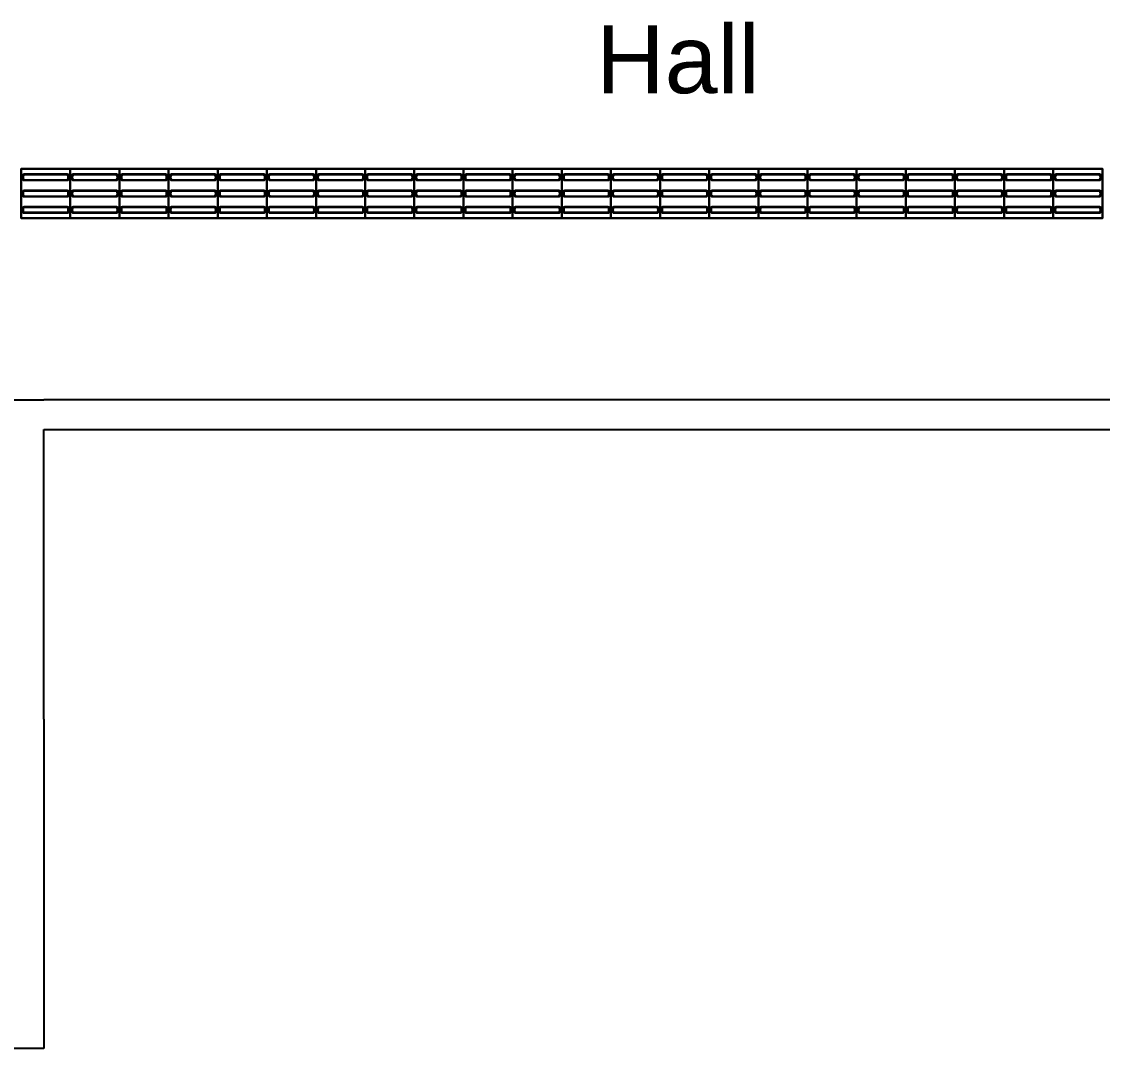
# Model space of a CAD drawing. Header units: millimetres. Extents: x 72331 to 137430, y 77189 to 139414.
# Drawn here: x 93615 to 99112, y 116994 to 122219 of the extents above; entities that cross this region are included whole.
import ezdxf

# ---------------------------------------------------------------- set-up
doc = ezdxf.new("R2010")
doc.units = ezdxf.units.MM
doc.header["$LTSCALE"] = 600
doc.layers.add('Piso Direcional', color=150, linetype='Continuous')
doc.styles.get("Standard").update_dxf_attribs({"font": 'arial.ttf'})

msp = doc.modelspace()

# ---------------------------------------------------------------- linework, layer by layer
for p, q in [((93577.3, 120293.5), (93727.3, 120293.5)), ((95237.3, 120293.5), (93727.3, 120293.5)), ((100877.3, 120293.5), (95237.3, 120293.5)), ((93727.3, 118668.5), (93727.3, 120143.5)), ((93727.3, 120143.5), (99237.3, 120143.5)), ((93727.3, 118668.5), (93727.3, 117143.5)), ((93727.3, 117143.5), (93727.3, 116993.5)), ((93727.3, 116993.5), (85007.3, 116993.5))]:
    msp.add_line(p, q)
for points in [[(93612.3, 121468.5), (93862.3, 121468.5), (93862.3, 121218.5), (93612.3, 121218.5)], [(93862.3, 121468.5), (94112.3, 121468.5), (94112.3, 121218.5), (93862.3, 121218.5)], [(94112.3, 121468.5), (94362.3, 121468.5), (94362.3, 121218.5), (94112.3, 121218.5)], [(94362.3, 121468.5), (94612.3, 121468.5), (94612.3, 121218.5), (94362.3, 121218.5)], [(94612.3, 121468.5), (94862.3, 121468.5), (94862.3, 121218.5), (94612.3, 121218.5)], [(94862.3, 121468.5), (95112.3, 121468.5), (95112.3, 121218.5), (94862.3, 121218.5)], [(95112.3, 121468.5), (95362.3, 121468.5), (95362.3, 121218.5), (95112.3, 121218.5)], [(95362.3, 121468.5), (95612.3, 121468.5), (95612.3, 121218.5), (95362.3, 121218.5)], [(95612.3, 121468.5), (95862.3, 121468.5), (95862.3, 121218.5), (95612.3, 121218.5)], [(95862.3, 121468.5), (96112.3, 121468.5), (96112.3, 121218.5), (95862.3, 121218.5)], [(96112.3, 121468.5), (96362.3, 121468.5), (96362.3, 121218.5), (96112.3, 121218.5)], [(96362.3, 121468.5), (96612.3, 121468.5), (96612.3, 121218.5), (96362.3, 121218.5)], [(96612.3, 121468.5), (96862.3, 121468.5), (96862.3, 121218.5), (96612.3, 121218.5)], [(96862.3, 121468.5), (97112.3, 121468.5), (97112.3, 121218.5), (96862.3, 121218.5)], [(97112.3, 121468.5), (97362.3, 121468.5), (97362.3, 121218.5), (97112.3, 121218.5)], [(97362.3, 121468.5), (97612.3, 121468.5), (97612.3, 121218.5), (97362.3, 121218.5)], [(97612.3, 121468.5), (97862.3, 121468.5), (97862.3, 121218.5), (97612.3, 121218.5)], [(97862.3, 121468.5), (98112.3, 121468.5), (98112.3, 121218.5), (97862.3, 121218.5)], [(98112.3, 121468.5), (98362.3, 121468.5), (98362.3, 121218.5), (98112.3, 121218.5)], [(98362.3, 121468.5), (98612.3, 121468.5), (98612.3, 121218.5), (98362.3, 121218.5)], [(98612.3, 121468.5), (98862.3, 121468.5), (98862.3, 121218.5), (98612.3, 121218.5)], [(98862.3, 121468.5), (99112.3, 121468.5), (99112.3, 121218.5), (98862.3, 121218.5)]]:
    msp.add_lwpolyline(points, close=True)
at = {"layer": 'Piso Direcional'}
for points in [[(93862.3, 121218.5), (93862.3, 121468.5), (93612.3, 121468.5), (93612.3, 121218.5), (93862.3, 121218.5), (93852.3, 121218.5)], [(94112.3, 121218.5), (94112.3, 121468.5), (93862.3, 121468.5), (93862.3, 121218.5), (94112.3, 121218.5), (94102.3, 121218.5)], [(94362.3, 121218.5), (94362.3, 121468.5), (94112.3, 121468.5), (94112.3, 121218.5), (94362.3, 121218.5), (94352.3, 121218.5)], [(94612.3, 121218.5), (94612.3, 121468.5), (94362.3, 121468.5), (94362.3, 121218.5), (94612.3, 121218.5), (94602.3, 121218.5)], [(94862.3, 121218.5), (94862.3, 121468.5), (94612.3, 121468.5), (94612.3, 121218.5), (94862.3, 121218.5), (94852.3, 121218.5)], [(95112.3, 121218.5), (95112.3, 121468.5), (94862.3, 121468.5), (94862.3, 121218.5), (95112.3, 121218.5), (95102.3, 121218.5)], [(95362.3, 121218.5), (95362.3, 121468.5), (95112.3, 121468.5), (95112.3, 121218.5), (95362.3, 121218.5), (95352.3, 121218.5)], [(95612.3, 121218.5), (95612.3, 121468.5), (95362.3, 121468.5), (95362.3, 121218.5), (95612.3, 121218.5), (95602.3, 121218.5)], [(95862.3, 121218.5), (95862.3, 121468.5), (95612.3, 121468.5), (95612.3, 121218.5), (95862.3, 121218.5), (95852.3, 121218.5)], [(96112.3, 121218.5), (96112.3, 121468.5), (95862.3, 121468.5), (95862.3, 121218.5), (96112.3, 121218.5), (96102.3, 121218.5)], [(96362.3, 121218.5), (96362.3, 121468.5), (96112.3, 121468.5), (96112.3, 121218.5), (96362.3, 121218.5), (96352.3, 121218.5)], [(96612.3, 121218.5), (96612.3, 121468.5), (96362.3, 121468.5), (96362.3, 121218.5), (96612.3, 121218.5), (96602.3, 121218.5)], [(96862.3, 121218.5), (96862.3, 121468.5), (96612.3, 121468.5), (96612.3, 121218.5), (96862.3, 121218.5), (96852.3, 121218.5)], [(97112.3, 121218.5), (97112.3, 121468.5), (96862.3, 121468.5), (96862.3, 121218.5), (97112.3, 121218.5), (97102.3, 121218.5)], [(97362.3, 121218.5), (97362.3, 121468.5), (97112.3, 121468.5), (97112.3, 121218.5), (97362.3, 121218.5), (97352.3, 121218.5)], [(97612.3, 121218.5), (97612.3, 121468.5), (97362.3, 121468.5), (97362.3, 121218.5), (97612.3, 121218.5), (97602.3, 121218.5)], [(97862.3, 121218.5), (97862.3, 121468.5), (97612.3, 121468.5), (97612.3, 121218.5), (97862.3, 121218.5), (97852.3, 121218.5)], [(98112.3, 121218.5), (98112.3, 121468.5), (97862.3, 121468.5), (97862.3, 121218.5), (98112.3, 121218.5), (98102.3, 121218.5)], [(98362.3, 121218.5), (98362.3, 121468.5), (98112.3, 121468.5), (98112.3, 121218.5), (98362.3, 121218.5), (98352.3, 121218.5)], [(98612.3, 121218.5), (98612.3, 121468.5), (98362.3, 121468.5), (98362.3, 121218.5), (98612.3, 121218.5), (98602.3, 121218.5)], [(98862.3, 121218.5), (98862.3, 121468.5), (98612.3, 121468.5), (98612.3, 121218.5), (98862.3, 121218.5), (98852.3, 121218.5)], [(99112.3, 121218.5), (99112.3, 121468.5), (98862.3, 121468.5), (98862.3, 121218.5), (99112.3, 121218.5), (99102.3, 121218.5)]]:
    msp.add_lwpolyline(points, dxfattribs=at)
for points in [[(93627.3, 121411.5), (93847.3, 121411.5, 0.414214), (93857.3, 121421.5), (93857.3, 121431.5, 0.414214), (93847.3, 121441.5), (93627.3, 121441.5, 0.414214), (93617.3, 121431.5), (93617.3, 121421.5, 0.414214)], [(93877.3, 121411.5), (94097.3, 121411.5, 0.414214), (94107.3, 121421.5), (94107.3, 121431.5, 0.414214), (94097.3, 121441.5), (93877.3, 121441.5, 0.414214), (93867.3, 121431.5), (93867.3, 121421.5, 0.414214)], [(94127.3, 121411.5), (94347.3, 121411.5, 0.414214), (94357.3, 121421.5), (94357.3, 121431.5, 0.414214), (94347.3, 121441.5), (94127.3, 121441.5, 0.414214), (94117.3, 121431.5), (94117.3, 121421.5, 0.414214)], [(94377.3, 121411.5), (94597.3, 121411.5, 0.414214), (94607.3, 121421.5), (94607.3, 121431.5, 0.414214), (94597.3, 121441.5), (94377.3, 121441.5, 0.414214), (94367.3, 121431.5), (94367.3, 121421.5, 0.414214)], [(94627.3, 121411.5), (94847.3, 121411.5, 0.414214), (94857.3, 121421.5), (94857.3, 121431.5, 0.414214), (94847.3, 121441.5), (94627.3, 121441.5, 0.414214), (94617.3, 121431.5), (94617.3, 121421.5, 0.414214)], [(94877.3, 121411.5), (95097.3, 121411.5, 0.414214), (95107.3, 121421.5), (95107.3, 121431.5, 0.414214), (95097.3, 121441.5), (94877.3, 121441.5, 0.414214), (94867.3, 121431.5), (94867.3, 121421.5, 0.414214)], [(95127.3, 121411.5), (95347.3, 121411.5, 0.414214), (95357.3, 121421.5), (95357.3, 121431.5, 0.414214), (95347.3, 121441.5), (95127.3, 121441.5, 0.414214), (95117.3, 121431.5), (95117.3, 121421.5, 0.414214)], [(95377.3, 121411.5), (95597.3, 121411.5, 0.414214), (95607.3, 121421.5), (95607.3, 121431.5, 0.414214), (95597.3, 121441.5), (95377.3, 121441.5, 0.414214), (95367.3, 121431.5), (95367.3, 121421.5, 0.414214)], [(95627.3, 121411.5), (95847.3, 121411.5, 0.414214), (95857.3, 121421.5), (95857.3, 121431.5, 0.414214), (95847.3, 121441.5), (95627.3, 121441.5, 0.414214), (95617.3, 121431.5), (95617.3, 121421.5, 0.414214)], [(95877.3, 121411.5), (96097.3, 121411.5, 0.414214), (96107.3, 121421.5), (96107.3, 121431.5, 0.414214), (96097.3, 121441.5), (95877.3, 121441.5, 0.414214), (95867.3, 121431.5), (95867.3, 121421.5, 0.414214)], [(96127.3, 121411.5), (96347.3, 121411.5, 0.414214), (96357.3, 121421.5), (96357.3, 121431.5, 0.414214), (96347.3, 121441.5), (96127.3, 121441.5, 0.414214), (96117.3, 121431.5), (96117.3, 121421.5, 0.414214)], [(96377.3, 121411.5), (96597.3, 121411.5, 0.414214), (96607.3, 121421.5), (96607.3, 121431.5, 0.414214), (96597.3, 121441.5), (96377.3, 121441.5, 0.414214), (96367.3, 121431.5), (96367.3, 121421.5, 0.414214)], [(96627.3, 121411.5), (96847.3, 121411.5, 0.414214), (96857.3, 121421.5), (96857.3, 121431.5, 0.414214), (96847.3, 121441.5), (96627.3, 121441.5, 0.414214), (96617.3, 121431.5), (96617.3, 121421.5, 0.414214)], [(96877.3, 121411.5), (97097.3, 121411.5, 0.414214), (97107.3, 121421.5), (97107.3, 121431.5, 0.414214), (97097.3, 121441.5), (96877.3, 121441.5, 0.414214), (96867.3, 121431.5), (96867.3, 121421.5, 0.414214)], [(97127.3, 121411.5), (97347.3, 121411.5, 0.414214), (97357.3, 121421.5), (97357.3, 121431.5, 0.414214), (97347.3, 121441.5), (97127.3, 121441.5, 0.414214), (97117.3, 121431.5), (97117.3, 121421.5, 0.414214)], [(97377.3, 121411.5), (97597.3, 121411.5, 0.414214), (97607.3, 121421.5), (97607.3, 121431.5, 0.414214), (97597.3, 121441.5), (97377.3, 121441.5, 0.414214), (97367.3, 121431.5), (97367.3, 121421.5, 0.414214)], [(97627.3, 121411.5), (97847.3, 121411.5, 0.414214), (97857.3, 121421.5), (97857.3, 121431.5, 0.414214), (97847.3, 121441.5), (97627.3, 121441.5, 0.414214), (97617.3, 121431.5), (97617.3, 121421.5, 0.414214)], [(97877.3, 121411.5), (98097.3, 121411.5, 0.414214), (98107.3, 121421.5), (98107.3, 121431.5, 0.414214), (98097.3, 121441.5), (97877.3, 121441.5, 0.414214), (97867.3, 121431.5), (97867.3, 121421.5, 0.414214)], [(98127.3, 121411.5), (98347.3, 121411.5, 0.414214), (98357.3, 121421.5), (98357.3, 121431.5, 0.414214), (98347.3, 121441.5), (98127.3, 121441.5, 0.414214), (98117.3, 121431.5), (98117.3, 121421.5, 0.414214)], [(98377.3, 121411.5), (98597.3, 121411.5, 0.414214), (98607.3, 121421.5), (98607.3, 121431.5, 0.414214), (98597.3, 121441.5), (98377.3, 121441.5, 0.414214), (98367.3, 121431.5), (98367.3, 121421.5, 0.414214)], [(98627.3, 121411.5), (98847.3, 121411.5, 0.414214), (98857.3, 121421.5), (98857.3, 121431.5, 0.414214), (98847.3, 121441.5), (98627.3, 121441.5, 0.414214), (98617.3, 121431.5), (98617.3, 121421.5, 0.414214)], [(98877.3, 121411.5), (99097.3, 121411.5, 0.414214), (99107.3, 121421.5), (99107.3, 121431.5, 0.414214), (99097.3, 121441.5), (98877.3, 121441.5, 0.414214), (98867.3, 121431.5), (98867.3, 121421.5, 0.414214)], [(93632.3, 121414), (93842.3, 121414, 0.414214), (93852.3, 121424), (93852.3, 121429, 0.414214), (93842.3, 121439), (93632.3, 121439, 0.414214), (93622.3, 121429), (93622.3, 121424, 0.414214)], [(93882.3, 121414), (94092.3, 121414, 0.414214), (94102.3, 121424), (94102.3, 121429, 0.414214), (94092.3, 121439), (93882.3, 121439, 0.414214), (93872.3, 121429), (93872.3, 121424, 0.414214)], [(94132.3, 121414), (94342.3, 121414, 0.414214), (94352.3, 121424), (94352.3, 121429, 0.414214), (94342.3, 121439), (94132.3, 121439, 0.414214), (94122.3, 121429), (94122.3, 121424, 0.414214)], [(94382.3, 121414), (94592.3, 121414, 0.414214), (94602.3, 121424), (94602.3, 121429, 0.414214), (94592.3, 121439), (94382.3, 121439, 0.414214), (94372.3, 121429), (94372.3, 121424, 0.414214)], [(94632.3, 121414), (94842.3, 121414, 0.414214), (94852.3, 121424), (94852.3, 121429, 0.414214), (94842.3, 121439), (94632.3, 121439, 0.414214), (94622.3, 121429), (94622.3, 121424, 0.414214)], [(94882.3, 121414), (95092.3, 121414, 0.414214), (95102.3, 121424), (95102.3, 121429, 0.414214), (95092.3, 121439), (94882.3, 121439, 0.414214), (94872.3, 121429), (94872.3, 121424, 0.414214)], [(95132.3, 121414), (95342.3, 121414, 0.414214), (95352.3, 121424), (95352.3, 121429, 0.414214), (95342.3, 121439), (95132.3, 121439, 0.414214), (95122.3, 121429), (95122.3, 121424, 0.414214)], [(95382.3, 121414), (95592.3, 121414, 0.414214), (95602.3, 121424), (95602.3, 121429, 0.414214), (95592.3, 121439), (95382.3, 121439, 0.414214), (95372.3, 121429), (95372.3, 121424, 0.414214)], [(95632.3, 121414), (95842.3, 121414, 0.414214), (95852.3, 121424), (95852.3, 121429, 0.414214), (95842.3, 121439), (95632.3, 121439, 0.414214), (95622.3, 121429), (95622.3, 121424, 0.414214)], [(95882.3, 121414), (96092.3, 121414, 0.414214), (96102.3, 121424), (96102.3, 121429, 0.414214), (96092.3, 121439), (95882.3, 121439, 0.414214), (95872.3, 121429), (95872.3, 121424, 0.414214)], [(96132.3, 121414), (96342.3, 121414, 0.414214), (96352.3, 121424), (96352.3, 121429, 0.414214), (96342.3, 121439), (96132.3, 121439, 0.414214), (96122.3, 121429), (96122.3, 121424, 0.414214)], [(96382.3, 121414), (96592.3, 121414, 0.414214), (96602.3, 121424), (96602.3, 121429, 0.414214), (96592.3, 121439), (96382.3, 121439, 0.414214), (96372.3, 121429), (96372.3, 121424, 0.414214)], [(96632.3, 121414), (96842.3, 121414, 0.414214), (96852.3, 121424), (96852.3, 121429, 0.414214), (96842.3, 121439), (96632.3, 121439, 0.414214), (96622.3, 121429), (96622.3, 121424, 0.414214)], [(96882.3, 121414), (97092.3, 121414, 0.414214), (97102.3, 121424), (97102.3, 121429, 0.414214), (97092.3, 121439), (96882.3, 121439, 0.414214), (96872.3, 121429), (96872.3, 121424, 0.414214)], [(97132.3, 121414), (97342.3, 121414, 0.414214), (97352.3, 121424), (97352.3, 121429, 0.414214), (97342.3, 121439), (97132.3, 121439, 0.414214), (97122.3, 121429), (97122.3, 121424, 0.414214)], [(97382.3, 121414), (97592.3, 121414, 0.414214), (97602.3, 121424), (97602.3, 121429, 0.414214), (97592.3, 121439), (97382.3, 121439, 0.414214), (97372.3, 121429), (97372.3, 121424, 0.414214)], [(97632.3, 121414), (97842.3, 121414, 0.414214), (97852.3, 121424), (97852.3, 121429, 0.414214), (97842.3, 121439), (97632.3, 121439, 0.414214), (97622.3, 121429), (97622.3, 121424, 0.414214)], [(97882.3, 121414), (98092.3, 121414, 0.414214), (98102.3, 121424), (98102.3, 121429, 0.414214), (98092.3, 121439), (97882.3, 121439, 0.414214), (97872.3, 121429), (97872.3, 121424, 0.414214)], [(98132.3, 121414), (98342.3, 121414, 0.414214), (98352.3, 121424), (98352.3, 121429, 0.414214), (98342.3, 121439), (98132.3, 121439, 0.414214), (98122.3, 121429), (98122.3, 121424, 0.414214)], [(98382.3, 121414), (98592.3, 121414, 0.414214), (98602.3, 121424), (98602.3, 121429, 0.414214), (98592.3, 121439), (98382.3, 121439, 0.414214), (98372.3, 121429), (98372.3, 121424, 0.414214)], [(98632.3, 121414), (98842.3, 121414, 0.414214), (98852.3, 121424), (98852.3, 121429, 0.414214), (98842.3, 121439), (98632.3, 121439, 0.414214), (98622.3, 121429), (98622.3, 121424, 0.414214)], [(98882.3, 121414), (99092.3, 121414, 0.414214), (99102.3, 121424), (99102.3, 121429, 0.414214), (99092.3, 121439), (98882.3, 121439, 0.414214), (98872.3, 121429), (98872.3, 121424, 0.414214)], [(93847.3, 121358.5), (93627.3, 121358.5, 0.414214), (93617.3, 121348.5), (93617.3, 121338.5, 0.414214), (93627.3, 121328.5), (93847.3, 121328.5, 0.414214), (93857.3, 121338.5), (93857.3, 121348.5, 0.414214)], [(93622.3, 121346), (93622.3, 121341, 0.414214), (93632.3, 121331), (93842.3, 121331, 0.414214), (93852.3, 121341), (93852.3, 121346, 0.414214), (93842.3, 121356), (93632.3, 121356, 0.414214)], [(94097.3, 121358.5), (93877.3, 121358.5, 0.414214), (93867.3, 121348.5), (93867.3, 121338.5, 0.414214), (93877.3, 121328.5), (94097.3, 121328.5, 0.414214), (94107.3, 121338.5), (94107.3, 121348.5, 0.414214)], [(93872.3, 121346), (93872.3, 121341, 0.414214), (93882.3, 121331), (94092.3, 121331, 0.414214), (94102.3, 121341), (94102.3, 121346, 0.414214), (94092.3, 121356), (93882.3, 121356, 0.414214)], [(94347.3, 121358.5), (94127.3, 121358.5, 0.414214), (94117.3, 121348.5), (94117.3, 121338.5, 0.414214), (94127.3, 121328.5), (94347.3, 121328.5, 0.414214), (94357.3, 121338.5), (94357.3, 121348.5, 0.414214)], [(94122.3, 121346), (94122.3, 121341, 0.414214), (94132.3, 121331), (94342.3, 121331, 0.414214), (94352.3, 121341), (94352.3, 121346, 0.414214), (94342.3, 121356), (94132.3, 121356, 0.414214)], [(94597.3, 121358.5), (94377.3, 121358.5, 0.414214), (94367.3, 121348.5), (94367.3, 121338.5, 0.414214), (94377.3, 121328.5), (94597.3, 121328.5, 0.414214), (94607.3, 121338.5), (94607.3, 121348.5, 0.414214)], [(94372.3, 121346), (94372.3, 121341, 0.414214), (94382.3, 121331), (94592.3, 121331, 0.414214), (94602.3, 121341), (94602.3, 121346, 0.414214), (94592.3, 121356), (94382.3, 121356, 0.414214)], [(94847.3, 121358.5), (94627.3, 121358.5, 0.414214), (94617.3, 121348.5), (94617.3, 121338.5, 0.414214), (94627.3, 121328.5), (94847.3, 121328.5, 0.414214), (94857.3, 121338.5), (94857.3, 121348.5, 0.414214)], [(94622.3, 121346), (94622.3, 121341, 0.414214), (94632.3, 121331), (94842.3, 121331, 0.414214), (94852.3, 121341), (94852.3, 121346, 0.414214), (94842.3, 121356), (94632.3, 121356, 0.414214)], [(95097.3, 121358.5), (94877.3, 121358.5, 0.414214), (94867.3, 121348.5), (94867.3, 121338.5, 0.414214), (94877.3, 121328.5), (95097.3, 121328.5, 0.414214), (95107.3, 121338.5), (95107.3, 121348.5, 0.414214)], [(94872.3, 121346), (94872.3, 121341, 0.414214), (94882.3, 121331), (95092.3, 121331, 0.414214), (95102.3, 121341), (95102.3, 121346, 0.414214), (95092.3, 121356), (94882.3, 121356, 0.414214)], [(95347.3, 121358.5), (95127.3, 121358.5, 0.414214), (95117.3, 121348.5), (95117.3, 121338.5, 0.414214), (95127.3, 121328.5), (95347.3, 121328.5, 0.414214), (95357.3, 121338.5), (95357.3, 121348.5, 0.414214)], [(95122.3, 121346), (95122.3, 121341, 0.414214), (95132.3, 121331), (95342.3, 121331, 0.414214), (95352.3, 121341), (95352.3, 121346, 0.414214), (95342.3, 121356), (95132.3, 121356, 0.414214)], [(95597.3, 121358.5), (95377.3, 121358.5, 0.414214), (95367.3, 121348.5), (95367.3, 121338.5, 0.414214), (95377.3, 121328.5), (95597.3, 121328.5, 0.414214), (95607.3, 121338.5), (95607.3, 121348.5, 0.414214)], [(95372.3, 121346), (95372.3, 121341, 0.414214), (95382.3, 121331), (95592.3, 121331, 0.414214), (95602.3, 121341), (95602.3, 121346, 0.414214), (95592.3, 121356), (95382.3, 121356, 0.414214)], [(95847.3, 121358.5), (95627.3, 121358.5, 0.414214), (95617.3, 121348.5), (95617.3, 121338.5, 0.414214), (95627.3, 121328.5), (95847.3, 121328.5, 0.414214), (95857.3, 121338.5), (95857.3, 121348.5, 0.414214)], [(95622.3, 121346), (95622.3, 121341, 0.414214), (95632.3, 121331), (95842.3, 121331, 0.414214), (95852.3, 121341), (95852.3, 121346, 0.414214), (95842.3, 121356), (95632.3, 121356, 0.414214)], [(96097.3, 121358.5), (95877.3, 121358.5, 0.414214), (95867.3, 121348.5), (95867.3, 121338.5, 0.414214), (95877.3, 121328.5), (96097.3, 121328.5, 0.414214), (96107.3, 121338.5), (96107.3, 121348.5, 0.414214)], [(95872.3, 121346), (95872.3, 121341, 0.414214), (95882.3, 121331), (96092.3, 121331, 0.414214), (96102.3, 121341), (96102.3, 121346, 0.414214), (96092.3, 121356), (95882.3, 121356, 0.414214)], [(96347.3, 121358.5), (96127.3, 121358.5, 0.414214), (96117.3, 121348.5), (96117.3, 121338.5, 0.414214), (96127.3, 121328.5), (96347.3, 121328.5, 0.414214), (96357.3, 121338.5), (96357.3, 121348.5, 0.414214)], [(96122.3, 121346), (96122.3, 121341, 0.414214), (96132.3, 121331), (96342.3, 121331, 0.414214), (96352.3, 121341), (96352.3, 121346, 0.414214), (96342.3, 121356), (96132.3, 121356, 0.414214)], [(96597.3, 121358.5), (96377.3, 121358.5, 0.414214), (96367.3, 121348.5), (96367.3, 121338.5, 0.414214), (96377.3, 121328.5), (96597.3, 121328.5, 0.414214), (96607.3, 121338.5), (96607.3, 121348.5, 0.414214)], [(96372.3, 121346), (96372.3, 121341, 0.414214), (96382.3, 121331), (96592.3, 121331, 0.414214), (96602.3, 121341), (96602.3, 121346, 0.414214), (96592.3, 121356), (96382.3, 121356, 0.414214)], [(96847.3, 121358.5), (96627.3, 121358.5, 0.414214), (96617.3, 121348.5), (96617.3, 121338.5, 0.414214), (96627.3, 121328.5), (96847.3, 121328.5, 0.414214), (96857.3, 121338.5), (96857.3, 121348.5, 0.414214)], [(96622.3, 121346), (96622.3, 121341, 0.414214), (96632.3, 121331), (96842.3, 121331, 0.414214), (96852.3, 121341), (96852.3, 121346, 0.414214), (96842.3, 121356), (96632.3, 121356, 0.414214)], [(97097.3, 121358.5), (96877.3, 121358.5, 0.414214), (96867.3, 121348.5), (96867.3, 121338.5, 0.414214), (96877.3, 121328.5), (97097.3, 121328.5, 0.414214), (97107.3, 121338.5), (97107.3, 121348.5, 0.414214)], [(96872.3, 121346), (96872.3, 121341, 0.414214), (96882.3, 121331), (97092.3, 121331, 0.414214), (97102.3, 121341), (97102.3, 121346, 0.414214), (97092.3, 121356), (96882.3, 121356, 0.414214)], [(97347.3, 121358.5), (97127.3, 121358.5, 0.414214), (97117.3, 121348.5), (97117.3, 121338.5, 0.414214), (97127.3, 121328.5), (97347.3, 121328.5, 0.414214), (97357.3, 121338.5), (97357.3, 121348.5, 0.414214)], [(97122.3, 121346), (97122.3, 121341, 0.414214), (97132.3, 121331), (97342.3, 121331, 0.414214), (97352.3, 121341), (97352.3, 121346, 0.414214), (97342.3, 121356), (97132.3, 121356, 0.414214)], [(97597.3, 121358.5), (97377.3, 121358.5, 0.414214), (97367.3, 121348.5), (97367.3, 121338.5, 0.414214), (97377.3, 121328.5), (97597.3, 121328.5, 0.414214), (97607.3, 121338.5), (97607.3, 121348.5, 0.414214)], [(97372.3, 121346), (97372.3, 121341, 0.414214), (97382.3, 121331), (97592.3, 121331, 0.414214), (97602.3, 121341), (97602.3, 121346, 0.414214), (97592.3, 121356), (97382.3, 121356, 0.414214)], [(97847.3, 121358.5), (97627.3, 121358.5, 0.414214), (97617.3, 121348.5), (97617.3, 121338.5, 0.414214), (97627.3, 121328.5), (97847.3, 121328.5, 0.414214), (97857.3, 121338.5), (97857.3, 121348.5, 0.414214)], [(97622.3, 121346), (97622.3, 121341, 0.414214), (97632.3, 121331), (97842.3, 121331, 0.414214), (97852.3, 121341), (97852.3, 121346, 0.414214), (97842.3, 121356), (97632.3, 121356, 0.414214)], [(98097.3, 121358.5), (97877.3, 121358.5, 0.414214), (97867.3, 121348.5), (97867.3, 121338.5, 0.414214), (97877.3, 121328.5), (98097.3, 121328.5, 0.414214), (98107.3, 121338.5), (98107.3, 121348.5, 0.414214)], [(97872.3, 121346), (97872.3, 121341, 0.414214), (97882.3, 121331), (98092.3, 121331, 0.414214), (98102.3, 121341), (98102.3, 121346, 0.414214), (98092.3, 121356), (97882.3, 121356, 0.414214)], [(98347.3, 121358.5), (98127.3, 121358.5, 0.414214), (98117.3, 121348.5), (98117.3, 121338.5, 0.414214), (98127.3, 121328.5), (98347.3, 121328.5, 0.414214), (98357.3, 121338.5), (98357.3, 121348.5, 0.414214)], [(98122.3, 121346), (98122.3, 121341, 0.414214), (98132.3, 121331), (98342.3, 121331, 0.414214), (98352.3, 121341), (98352.3, 121346, 0.414214), (98342.3, 121356), (98132.3, 121356, 0.414214)], [(98597.3, 121358.5), (98377.3, 121358.5, 0.414214), (98367.3, 121348.5), (98367.3, 121338.5, 0.414214), (98377.3, 121328.5), (98597.3, 121328.5, 0.414214), (98607.3, 121338.5), (98607.3, 121348.5, 0.414214)], [(98372.3, 121346), (98372.3, 121341, 0.414214), (98382.3, 121331), (98592.3, 121331, 0.414214), (98602.3, 121341), (98602.3, 121346, 0.414214), (98592.3, 121356), (98382.3, 121356, 0.414214)], [(98847.3, 121358.5), (98627.3, 121358.5, 0.414214), (98617.3, 121348.5), (98617.3, 121338.5, 0.414214), (98627.3, 121328.5), (98847.3, 121328.5, 0.414214), (98857.3, 121338.5), (98857.3, 121348.5, 0.414214)], [(98622.3, 121346), (98622.3, 121341, 0.414214), (98632.3, 121331), (98842.3, 121331, 0.414214), (98852.3, 121341), (98852.3, 121346, 0.414214), (98842.3, 121356), (98632.3, 121356, 0.414214)], [(99097.3, 121358.5), (98877.3, 121358.5, 0.414214), (98867.3, 121348.5), (98867.3, 121338.5, 0.414214), (98877.3, 121328.5), (99097.3, 121328.5, 0.414214), (99107.3, 121338.5), (99107.3, 121348.5, 0.414214)], [(98872.3, 121346), (98872.3, 121341, 0.414214), (98882.3, 121331), (99092.3, 121331, 0.414214), (99102.3, 121341), (99102.3, 121346, 0.414214), (99092.3, 121356), (98882.3, 121356, 0.414214)], [(93857.3, 121265.5, 0.414214), (93847.3, 121275.5), (93627.3, 121275.5, 0.414214), (93617.3, 121265.5), (93617.3, 121255.5, 0.414214), (93627.3, 121245.5), (93847.3, 121245.5, 0.414214), (93857.3, 121255.5)], [(94107.3, 121265.5, 0.414214), (94097.3, 121275.5), (93877.3, 121275.5, 0.414214), (93867.3, 121265.5), (93867.3, 121255.5, 0.414214), (93877.3, 121245.5), (94097.3, 121245.5, 0.414214), (94107.3, 121255.5)], [(94357.3, 121265.5, 0.414214), (94347.3, 121275.5), (94127.3, 121275.5, 0.414214), (94117.3, 121265.5), (94117.3, 121255.5, 0.414214), (94127.3, 121245.5), (94347.3, 121245.5, 0.414214), (94357.3, 121255.5)], [(94607.3, 121265.5, 0.414214), (94597.3, 121275.5), (94377.3, 121275.5, 0.414214), (94367.3, 121265.5), (94367.3, 121255.5, 0.414214), (94377.3, 121245.5), (94597.3, 121245.5, 0.414214), (94607.3, 121255.5)], [(94857.3, 121265.5, 0.414214), (94847.3, 121275.5), (94627.3, 121275.5, 0.414214), (94617.3, 121265.5), (94617.3, 121255.5, 0.414214), (94627.3, 121245.5), (94847.3, 121245.5, 0.414214), (94857.3, 121255.5)], [(95107.3, 121265.5, 0.414214), (95097.3, 121275.5), (94877.3, 121275.5, 0.414214), (94867.3, 121265.5), (94867.3, 121255.5, 0.414214), (94877.3, 121245.5), (95097.3, 121245.5, 0.414214), (95107.3, 121255.5)], [(95357.3, 121265.5, 0.414214), (95347.3, 121275.5), (95127.3, 121275.5, 0.414214), (95117.3, 121265.5), (95117.3, 121255.5, 0.414214), (95127.3, 121245.5), (95347.3, 121245.5, 0.414214), (95357.3, 121255.5)], [(95607.3, 121265.5, 0.414214), (95597.3, 121275.5), (95377.3, 121275.5, 0.414214), (95367.3, 121265.5), (95367.3, 121255.5, 0.414214), (95377.3, 121245.5), (95597.3, 121245.5, 0.414214), (95607.3, 121255.5)], [(95857.3, 121265.5, 0.414214), (95847.3, 121275.5), (95627.3, 121275.5, 0.414214), (95617.3, 121265.5), (95617.3, 121255.5, 0.414214), (95627.3, 121245.5), (95847.3, 121245.5, 0.414214), (95857.3, 121255.5)], [(96107.3, 121265.5, 0.414214), (96097.3, 121275.5), (95877.3, 121275.5, 0.414214), (95867.3, 121265.5), (95867.3, 121255.5, 0.414214), (95877.3, 121245.5), (96097.3, 121245.5, 0.414214), (96107.3, 121255.5)], [(96357.3, 121265.5, 0.414214), (96347.3, 121275.5), (96127.3, 121275.5, 0.414214), (96117.3, 121265.5), (96117.3, 121255.5, 0.414214), (96127.3, 121245.5), (96347.3, 121245.5, 0.414214), (96357.3, 121255.5)], [(96607.3, 121265.5, 0.414214), (96597.3, 121275.5), (96377.3, 121275.5, 0.414214), (96367.3, 121265.5), (96367.3, 121255.5, 0.414214), (96377.3, 121245.5), (96597.3, 121245.5, 0.414214), (96607.3, 121255.5)], [(96857.3, 121265.5, 0.414214), (96847.3, 121275.5), (96627.3, 121275.5, 0.414214), (96617.3, 121265.5), (96617.3, 121255.5, 0.414214), (96627.3, 121245.5), (96847.3, 121245.5, 0.414214), (96857.3, 121255.5)], [(97107.3, 121265.5, 0.414214), (97097.3, 121275.5), (96877.3, 121275.5, 0.414214), (96867.3, 121265.5), (96867.3, 121255.5, 0.414214), (96877.3, 121245.5), (97097.3, 121245.5, 0.414214), (97107.3, 121255.5)], [(97357.3, 121265.5, 0.414214), (97347.3, 121275.5), (97127.3, 121275.5, 0.414214), (97117.3, 121265.5), (97117.3, 121255.5, 0.414214), (97127.3, 121245.5), (97347.3, 121245.5, 0.414214), (97357.3, 121255.5)], [(97607.3, 121265.5, 0.414214), (97597.3, 121275.5), (97377.3, 121275.5, 0.414214), (97367.3, 121265.5), (97367.3, 121255.5, 0.414214), (97377.3, 121245.5), (97597.3, 121245.5, 0.414214), (97607.3, 121255.5)], [(97857.3, 121265.5, 0.414214), (97847.3, 121275.5), (97627.3, 121275.5, 0.414214), (97617.3, 121265.5), (97617.3, 121255.5, 0.414214), (97627.3, 121245.5), (97847.3, 121245.5, 0.414214), (97857.3, 121255.5)], [(98107.3, 121265.5, 0.414214), (98097.3, 121275.5), (97877.3, 121275.5, 0.414214), (97867.3, 121265.5), (97867.3, 121255.5, 0.414214), (97877.3, 121245.5), (98097.3, 121245.5, 0.414214), (98107.3, 121255.5)], [(98357.3, 121265.5, 0.414214), (98347.3, 121275.5), (98127.3, 121275.5, 0.414214), (98117.3, 121265.5), (98117.3, 121255.5, 0.414214), (98127.3, 121245.5), (98347.3, 121245.5, 0.414214), (98357.3, 121255.5)], [(98607.3, 121265.5, 0.414214), (98597.3, 121275.5), (98377.3, 121275.5, 0.414214), (98367.3, 121265.5), (98367.3, 121255.5, 0.414214), (98377.3, 121245.5), (98597.3, 121245.5, 0.414214), (98607.3, 121255.5)], [(98857.3, 121265.5, 0.414214), (98847.3, 121275.5), (98627.3, 121275.5, 0.414214), (98617.3, 121265.5), (98617.3, 121255.5, 0.414214), (98627.3, 121245.5), (98847.3, 121245.5, 0.414214), (98857.3, 121255.5)], [(99107.3, 121265.5, 0.414214), (99097.3, 121275.5), (98877.3, 121275.5, 0.414214), (98867.3, 121265.5), (98867.3, 121255.5, 0.414214), (98877.3, 121245.5), (99097.3, 121245.5, 0.414214), (99107.3, 121255.5)], [(93632.3, 121248), (93842.3, 121248, 0.414214), (93852.3, 121258), (93852.3, 121263, 0.414214), (93842.3, 121273), (93632.3, 121273, 0.414214), (93622.3, 121263), (93622.3, 121258, 0.414214)], [(93882.3, 121248), (94092.3, 121248, 0.414214), (94102.3, 121258), (94102.3, 121263, 0.414214), (94092.3, 121273), (93882.3, 121273, 0.414214), (93872.3, 121263), (93872.3, 121258, 0.414214)], [(94132.3, 121248), (94342.3, 121248, 0.414214), (94352.3, 121258), (94352.3, 121263, 0.414214), (94342.3, 121273), (94132.3, 121273, 0.414214), (94122.3, 121263), (94122.3, 121258, 0.414214)], [(94382.3, 121248), (94592.3, 121248, 0.414214), (94602.3, 121258), (94602.3, 121263, 0.414214), (94592.3, 121273), (94382.3, 121273, 0.414214), (94372.3, 121263), (94372.3, 121258, 0.414214)], [(94632.3, 121248), (94842.3, 121248, 0.414214), (94852.3, 121258), (94852.3, 121263, 0.414214), (94842.3, 121273), (94632.3, 121273, 0.414214), (94622.3, 121263), (94622.3, 121258, 0.414214)], [(94882.3, 121248), (95092.3, 121248, 0.414214), (95102.3, 121258), (95102.3, 121263, 0.414214), (95092.3, 121273), (94882.3, 121273, 0.414214), (94872.3, 121263), (94872.3, 121258, 0.414214)], [(95132.3, 121248), (95342.3, 121248, 0.414214), (95352.3, 121258), (95352.3, 121263, 0.414214), (95342.3, 121273), (95132.3, 121273, 0.414214), (95122.3, 121263), (95122.3, 121258, 0.414214)], [(95382.3, 121248), (95592.3, 121248, 0.414214), (95602.3, 121258), (95602.3, 121263, 0.414214), (95592.3, 121273), (95382.3, 121273, 0.414214), (95372.3, 121263), (95372.3, 121258, 0.414214)], [(95632.3, 121248), (95842.3, 121248, 0.414214), (95852.3, 121258), (95852.3, 121263, 0.414214), (95842.3, 121273), (95632.3, 121273, 0.414214), (95622.3, 121263), (95622.3, 121258, 0.414214)], [(95882.3, 121248), (96092.3, 121248, 0.414214), (96102.3, 121258), (96102.3, 121263, 0.414214), (96092.3, 121273), (95882.3, 121273, 0.414214), (95872.3, 121263), (95872.3, 121258, 0.414214)], [(96132.3, 121248), (96342.3, 121248, 0.414214), (96352.3, 121258), (96352.3, 121263, 0.414214), (96342.3, 121273), (96132.3, 121273, 0.414214), (96122.3, 121263), (96122.3, 121258, 0.414214)], [(96382.3, 121248), (96592.3, 121248, 0.414214), (96602.3, 121258), (96602.3, 121263, 0.414214), (96592.3, 121273), (96382.3, 121273, 0.414214), (96372.3, 121263), (96372.3, 121258, 0.414214)], [(96632.3, 121248), (96842.3, 121248, 0.414214), (96852.3, 121258), (96852.3, 121263, 0.414214), (96842.3, 121273), (96632.3, 121273, 0.414214), (96622.3, 121263), (96622.3, 121258, 0.414214)], [(96882.3, 121248), (97092.3, 121248, 0.414214), (97102.3, 121258), (97102.3, 121263, 0.414214), (97092.3, 121273), (96882.3, 121273, 0.414214), (96872.3, 121263), (96872.3, 121258, 0.414214)], [(97132.3, 121248), (97342.3, 121248, 0.414214), (97352.3, 121258), (97352.3, 121263, 0.414214), (97342.3, 121273), (97132.3, 121273, 0.414214), (97122.3, 121263), (97122.3, 121258, 0.414214)], [(97382.3, 121248), (97592.3, 121248, 0.414214), (97602.3, 121258), (97602.3, 121263, 0.414214), (97592.3, 121273), (97382.3, 121273, 0.414214), (97372.3, 121263), (97372.3, 121258, 0.414214)], [(97632.3, 121248), (97842.3, 121248, 0.414214), (97852.3, 121258), (97852.3, 121263, 0.414214), (97842.3, 121273), (97632.3, 121273, 0.414214), (97622.3, 121263), (97622.3, 121258, 0.414214)], [(97882.3, 121248), (98092.3, 121248, 0.414214), (98102.3, 121258), (98102.3, 121263, 0.414214), (98092.3, 121273), (97882.3, 121273, 0.414214), (97872.3, 121263), (97872.3, 121258, 0.414214)], [(98132.3, 121248), (98342.3, 121248, 0.414214), (98352.3, 121258), (98352.3, 121263, 0.414214), (98342.3, 121273), (98132.3, 121273, 0.414214), (98122.3, 121263), (98122.3, 121258, 0.414214)], [(98382.3, 121248), (98592.3, 121248, 0.414214), (98602.3, 121258), (98602.3, 121263, 0.414214), (98592.3, 121273), (98382.3, 121273, 0.414214), (98372.3, 121263), (98372.3, 121258, 0.414214)], [(98632.3, 121248), (98842.3, 121248, 0.414214), (98852.3, 121258), (98852.3, 121263, 0.414214), (98842.3, 121273), (98632.3, 121273, 0.414214), (98622.3, 121263), (98622.3, 121258, 0.414214)], [(98882.3, 121248), (99092.3, 121248, 0.414214), (99102.3, 121258), (99102.3, 121263, 0.414214), (99092.3, 121273), (98882.3, 121273, 0.414214), (98872.3, 121263), (98872.3, 121258, 0.414214)]]:
    msp.add_lwpolyline(points, format="xyb", close=True, dxfattribs=at)

# ---------------------------------------------------------------- texts
msp.add_text('Hall', height=346.1).set_placement((96536.9, 121854.2))

doc.saveas('drawing.dxf')
